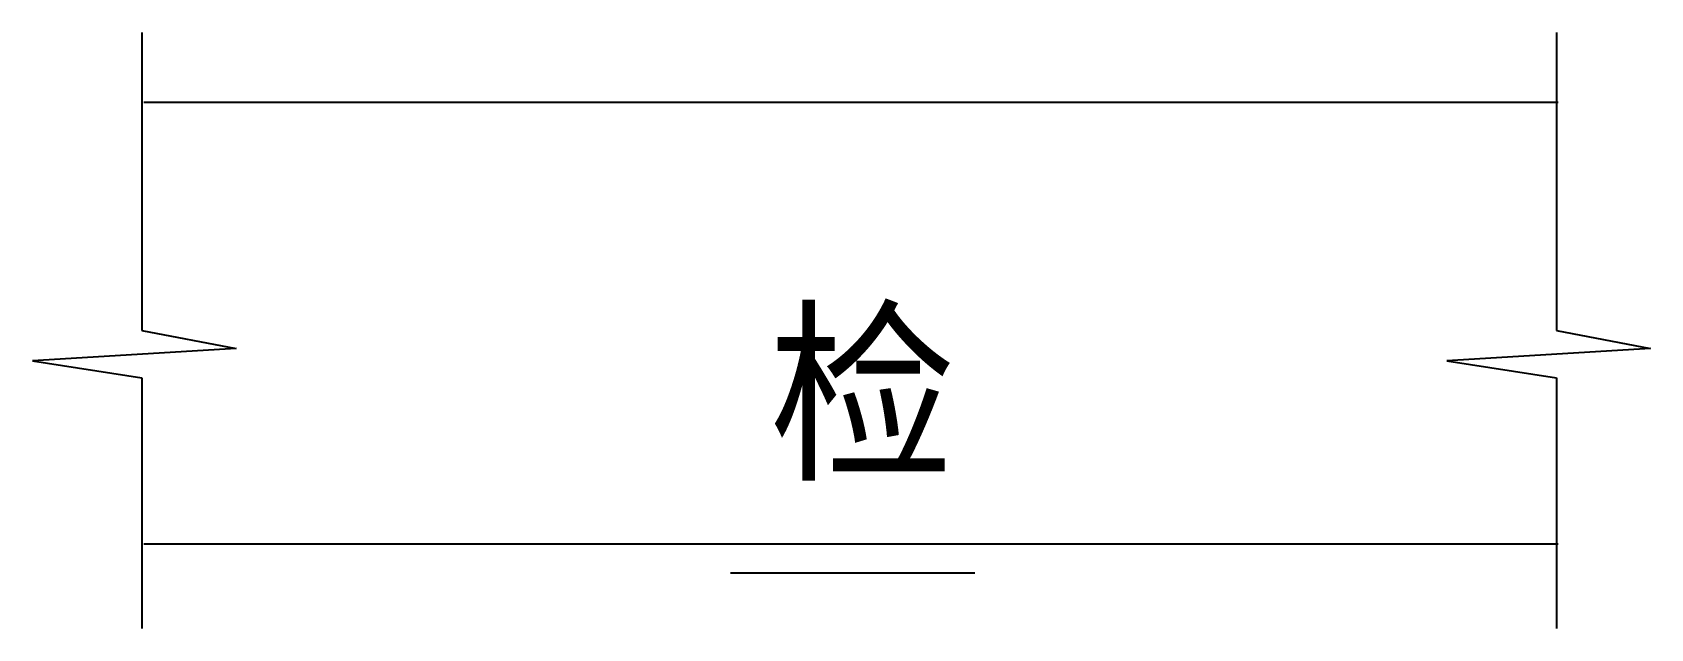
# Model space of a CAD drawing. Header units: metres. Extents: x -22568.5 to -22523.7, y -12509 to -12492.5.
import ezdxf

# ---------------------------------------------------------------- set-up
doc = ezdxf.new("R2010")
doc.units = ezdxf.units.M
doc.layers.add('1', color=7, linetype='Continuous')

msp = doc.modelspace()

# ---------------------------------------------------------------- linework, layer by layer
at = {"layer": '1'}
for p, q in [((-22565.48, -12492.46), (-22565.48, -12500.72)), ((-22526.28, -12492.46), (-22526.28, -12500.72)), ((-22526.23, -12494.4), (-22565.42, -12494.4)), ((-22565.48, -12500.72), (-22562.86, -12501.22)), ((-22526.28, -12500.72), (-22523.67, -12501.22)), ((-22562.86, -12501.22), (-22568.51, -12501.56)), ((-22523.67, -12501.22), (-22529.32, -12501.56)), ((-22568.51, -12501.56), (-22565.48, -12502.03)), ((-22529.32, -12501.56), (-22526.28, -12502.03)), ((-22565.48, -12502.03), (-22565.48, -12508.98)), ((-22526.28, -12502.03), (-22526.28, -12508.98)), ((-22526.23, -12506.64), (-22565.42, -12506.64)), ((-22549.17, -12507.43), (-22542.4, -12507.43))]:
    msp.add_line(p, q, dxfattribs=at)

# ---------------------------------------------------------------- texts
msp.add_text('检', height=4, dxfattribs=at).set_placement((-22548.11, -12504.45))

doc.saveas('drawing.dxf')
